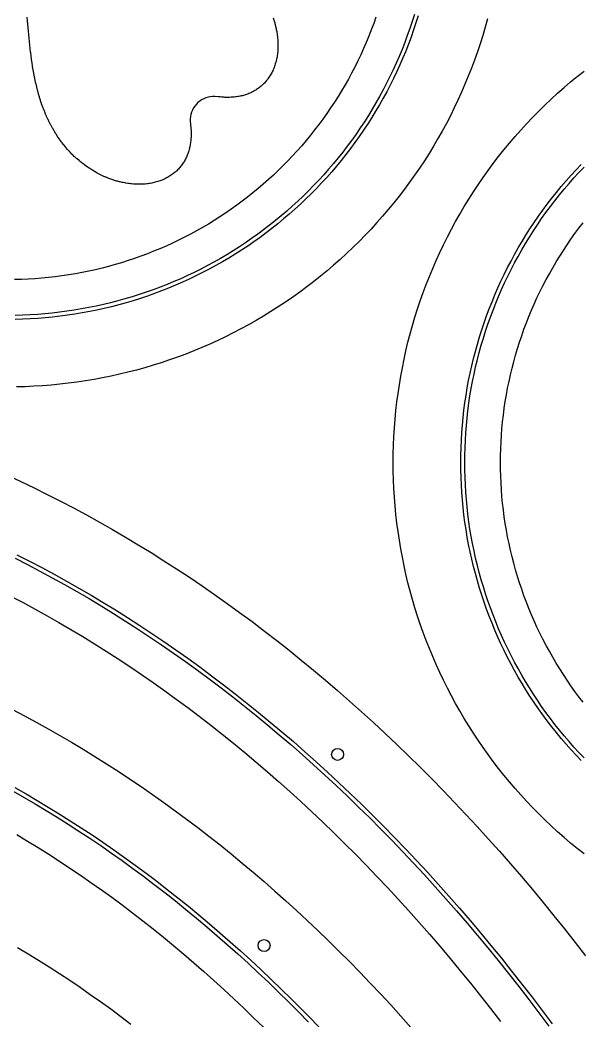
# Model space of a CAD drawing. Header units: metres. Extents: x 10 to 1210, y 10 to 2778.
# Drawn here: x 530.1 to 671, y 2258.5 to 2510.3 of the extents above; entities that cross this region are included whole.
import ezdxf

# ---------------------------------------------------------------- set-up
doc = ezdxf.new("R2010")
doc.units = ezdxf.units.M
for name, color, linetype in [('ACIKLIK', 5, 'Continuous'), ('ASKI_DELIK', 6, 'Continuous'), ('CAM_SABLON', 4, 'Continuous'), ('DIS_KENAR_V91_Z3', 1, 'Continuous'), ('LAMBA_T4_Z4', 3, 'Continuous')]:
    doc.layers.add(name, color=color, linetype=linetype)

msp = doc.modelspace()

# ---------------------------------------------------------------- linework, layer by layer
at = {"layer": 'ACIKLIK'}
for points in [[(619.66, 2511.09), (619.09, 2509.48), (618.49, 2507.88), (617.86, 2506.29), (617.21, 2504.71), (616.53, 2503.14), (615.82, 2501.58), (615.08, 2500.04), (614.32, 2498.51), (613.53, 2496.99), (612.71, 2495.49), (611.87, 2494), (611, 2492.53), (610.11, 2491.07), (609.19, 2489.63), (608.24, 2488.2), (607.28, 2486.79), (606.28, 2485.4), (605.27, 2484.02), (604.22, 2482.67), (603.16, 2481.33), (602.07, 2480.01), (600.96, 2478.71), (599.83, 2477.43), (598.67, 2476.16), (597.49, 2474.92), (596.3, 2473.7), (595.08, 2472.51), (593.84, 2471.33), (592.57, 2470.17), (591.29, 2469.04), (589.99, 2467.93), (588.67, 2466.84), (587.33, 2465.78), (585.98, 2464.73), (584.6, 2463.72), (583.21, 2462.72), (581.8, 2461.76), (580.37, 2460.81), (578.93, 2459.89), (577.47, 2459), (576, 2458.13), (574.51, 2457.29), (573.01, 2456.47), (571.49, 2455.68), (569.96, 2454.92), (568.42, 2454.18), (566.86, 2453.47), (565.29, 2452.79), (563.71, 2452.14), (562.12, 2451.51), (560.52, 2450.91), (558.91, 2450.34), (557.28, 2449.8), (555.65, 2449.28), (554.01, 2448.8), (552.36, 2448.34), (550.71, 2447.91), (549.04, 2447.51), (547.38, 2447.14), (545.7, 2446.8), (544.02, 2446.49), (542.33, 2446.21), (540.64, 2445.95), (538.94, 2445.73), (537.24, 2445.54), (535.54, 2445.37), (533.84, 2445.24), (532.13, 2445.14), (530.42, 2445.06), (528.71, 2445.02)], [(671.78, 2338.67), (670.73, 2340.02), (669.72, 2341.4), (668.72, 2342.79), (667.76, 2344.2), (666.81, 2345.63), (665.89, 2347.07), (665, 2348.53), (664.13, 2350), (663.29, 2351.49), (662.47, 2352.99), (661.68, 2354.51), (660.92, 2356.04), (660.18, 2357.58), (659.47, 2359.14), (658.79, 2360.71), (658.14, 2362.29), (657.51, 2363.88), (656.91, 2365.48), (656.34, 2367.09), (655.8, 2368.72), (655.28, 2370.35), (654.8, 2371.99), (654.34, 2373.64), (653.91, 2375.29), (653.51, 2376.96), (653.14, 2378.62), (652.8, 2380.3), (652.49, 2381.98), (652.21, 2383.67), (651.95, 2385.36), (651.73, 2387.06), (651.54, 2388.76), (651.37, 2390.46), (651.24, 2392.16), (651.14, 2393.87), (651.06, 2395.58), (651.02, 2397.29), (651, 2399), (651.02, 2400.71), (651.06, 2402.42), (651.14, 2404.13), (651.24, 2405.84), (651.37, 2407.54), (651.54, 2409.24), (651.73, 2410.94), (651.95, 2412.64), (652.21, 2414.33), (652.49, 2416.02), (652.8, 2417.7), (653.14, 2419.38), (653.51, 2421.04), (653.91, 2422.71), (654.34, 2424.36), (654.8, 2426.01), (655.28, 2427.65), (655.8, 2429.28), (656.34, 2430.91), (656.91, 2432.52), (657.51, 2434.12), (658.14, 2435.71), (658.79, 2437.29), (659.47, 2438.86), (660.18, 2440.42), (660.92, 2441.96), (661.68, 2443.49), (662.47, 2445.01), (663.29, 2446.51), (664.13, 2448), (665, 2449.47), (665.89, 2450.93), (666.81, 2452.37), (667.76, 2453.8), (668.72, 2455.21), (669.72, 2456.6), (670.73, 2457.98), (671.78, 2459.33)], [(527.84, 2365.32), (530.86, 2363.74), (533.87, 2362.12), (536.88, 2360.45), (539.87, 2358.75), (542.87, 2357), (545.85, 2355.22), (548.82, 2353.39), (551.79, 2351.53), (554.75, 2349.62), (557.7, 2347.67), (560.64, 2345.69), (563.57, 2343.66), (566.49, 2341.59), (569.41, 2339.49), (572.31, 2337.34), (575.2, 2335.15), (578.08, 2332.93), (580.95, 2330.66), (583.81, 2328.35), (586.66, 2326.01), (589.5, 2323.63), (592.32, 2321.2), (595.14, 2318.74), (597.94, 2316.24), (600.73, 2313.71), (603.5, 2311.13), (606.27, 2308.51), (609.02, 2305.86), (611.75, 2303.17), (614.47, 2300.44), (617.18, 2297.68), (619.88, 2294.87), (622.56, 2292.03), (625.22, 2289.16), (627.87, 2286.24), (630.5, 2283.29), (633.12, 2280.3), (635.73, 2277.28), (638.31, 2274.22), (640.88, 2271.13), (643.44, 2268), (645.97, 2264.83), (648.5, 2261.63), (651, 2258.39)], [(529.3, 2305.37), (531.99, 2303.76), (534.66, 2302.12), (537.33, 2300.44), (540, 2298.72), (542.65, 2296.97), (545.3, 2295.18), (547.93, 2293.36), (550.56, 2291.5), (553.19, 2289.6), (555.8, 2287.67), (558.4, 2285.7), (561, 2283.7), (563.58, 2281.66), (566.16, 2279.58), (568.72, 2277.47), (571.28, 2275.32), (573.82, 2273.14), (576.36, 2270.92), (578.88, 2268.67), (581.39, 2266.38), (583.9, 2264.06), (586.39, 2261.71), (588.86, 2259.31), (591.33, 2256.89)]]:
    msp.add_lwpolyline(points, dxfattribs=at)
at = {"layer": 'ASKI_DELIK'}
for centre in [(610, 2325.55), (591.5, 2277.47)]:
    msp.add_circle(centre, 1.5, dxfattribs=at)
at = {"layer": 'CAM_SABLON'}
for points in [[(629.32, 2511.72), (628.76, 2509.94), (628.17, 2508.16), (627.55, 2506.4), (626.89, 2504.65), (626.21, 2502.92), (625.49, 2501.19), (624.75, 2499.48), (623.97, 2497.78), (623.17, 2496.09), (622.34, 2494.42), (621.47, 2492.77), (620.58, 2491.13), (619.66, 2489.5), (618.72, 2487.89), (617.74, 2486.3), (616.74, 2484.72), (615.71, 2483.17), (614.65, 2481.63), (613.56, 2480.11), (612.45, 2478.61), (611.32, 2477.12), (610.15, 2475.66), (608.97, 2474.22), (607.75, 2472.8), (606.52, 2471.4), (605.25, 2470.03), (603.97, 2468.67), (602.66, 2467.34), (601.33, 2466.03), (599.97, 2464.75), (598.6, 2463.48), (597.2, 2462.25), (595.78, 2461.03), (594.34, 2459.85), (592.88, 2458.68), (591.39, 2457.55), (589.89, 2456.44), (588.37, 2455.35), (586.83, 2454.29), (585.28, 2453.26), (583.7, 2452.26), (582.11, 2451.28), (580.5, 2450.34), (578.87, 2449.42), (577.23, 2448.53), (575.58, 2447.66), (573.91, 2446.83), (572.22, 2446.03), (570.52, 2445.25), (568.81, 2444.51), (567.08, 2443.79), (565.35, 2443.11), (563.6, 2442.45), (561.84, 2441.83), (560.06, 2441.24), (558.28, 2440.68), (556.49, 2440.15), (554.69, 2439.65), (552.89, 2439.18), (551.07, 2438.74), (549.25, 2438.34), (547.42, 2437.97), (545.58, 2437.63), (543.74, 2437.32), (541.89, 2437.04), (540.04, 2436.8), (538.18, 2436.59), (536.33, 2436.41), (534.46, 2436.26), (532.6, 2436.15), (530.73, 2436.07), (528.87, 2436.02)], [(672.03, 2324.67), (670.75, 2326.03), (669.48, 2327.4), (668.25, 2328.8), (667.03, 2330.22), (665.85, 2331.66), (664.68, 2333.12), (663.55, 2334.61), (662.44, 2336.11), (661.35, 2337.63), (660.29, 2339.17), (659.26, 2340.72), (658.26, 2342.3), (657.28, 2343.89), (656.34, 2345.5), (655.42, 2347.13), (654.53, 2348.77), (653.66, 2350.42), (652.83, 2352.09), (652.03, 2353.78), (651.25, 2355.48), (650.51, 2357.19), (649.79, 2358.92), (649.11, 2360.65), (648.45, 2362.4), (647.83, 2364.16), (647.24, 2365.94), (646.68, 2367.72), (646.15, 2369.51), (645.65, 2371.31), (645.18, 2373.11), (644.74, 2374.93), (644.34, 2376.75), (643.97, 2378.58), (643.63, 2380.42), (643.32, 2382.26), (643.04, 2384.11), (642.8, 2385.96), (642.59, 2387.82), (642.41, 2389.67), (642.26, 2391.54), (642.15, 2393.4), (642.07, 2395.27), (642.02, 2397.13), (642, 2399), (642.02, 2400.87), (642.07, 2402.73), (642.15, 2404.6), (642.26, 2406.46), (642.41, 2408.33), (642.59, 2410.18), (642.8, 2412.04), (643.04, 2413.89), (643.32, 2415.74), (643.63, 2417.58), (643.97, 2419.42), (644.34, 2421.25), (644.74, 2423.07), (645.18, 2424.89), (645.65, 2426.69), (646.15, 2428.49), (646.68, 2430.28), (647.24, 2432.06), (647.83, 2433.84), (648.45, 2435.6), (649.11, 2437.35), (649.79, 2439.08), (650.51, 2440.81), (651.25, 2442.52), (652.03, 2444.22), (652.83, 2445.91), (653.66, 2447.58), (654.53, 2449.23), (655.42, 2450.87), (656.34, 2452.5), (657.28, 2454.11), (658.26, 2455.7), (659.26, 2457.28), (660.29, 2458.83), (661.35, 2460.37), (662.44, 2461.89), (663.55, 2463.39), (664.68, 2464.88), (665.85, 2466.34), (667.03, 2467.78), (668.25, 2469.2), (669.48, 2470.6), (670.75, 2471.97), (672.03, 2473.33)], [(528.85, 2374.91), (531.97, 2373.32), (535.08, 2371.69), (538.18, 2370.02), (541.28, 2368.3), (544.37, 2366.55), (547.44, 2364.75), (550.51, 2362.92), (553.57, 2361.04), (556.62, 2359.12), (559.67, 2357.16), (562.7, 2355.16), (565.72, 2353.12), (568.73, 2351.03), (571.73, 2348.91), (574.72, 2346.75), (577.7, 2344.55), (580.67, 2342.3), (583.62, 2340.02), (586.57, 2337.7), (589.5, 2335.33), (592.42, 2332.93), (595.32, 2330.49), (598.22, 2328.01), (601.1, 2325.49), (603.96, 2322.93), (606.82, 2320.33), (609.66, 2317.7), (612.48, 2315.02), (615.3, 2312.31), (618.09, 2309.56), (620.88, 2306.77), (623.64, 2303.94), (626.39, 2301.08), (629.13, 2298.18), (631.85, 2295.24), (634.56, 2292.27), (637.24, 2289.25), (639.92, 2286.21), (642.57, 2283.12), (645.21, 2280), (647.83, 2276.85), (650.44, 2273.66), (653.02, 2270.43), (655.59, 2267.17), (658.14, 2263.87), (660.67, 2260.54), (663.19, 2257.18)], [(528.32, 2316.32), (531.11, 2314.73), (533.88, 2313.11), (536.65, 2311.46), (539.41, 2309.76), (542.17, 2308.03), (544.91, 2306.26), (547.65, 2304.46), (550.38, 2302.61), (553.09, 2300.73), (555.8, 2298.82), (558.5, 2296.87), (561.19, 2294.88), (563.87, 2292.85), (566.54, 2290.79), (569.19, 2288.69), (571.84, 2286.56), (574.48, 2284.39), (577.1, 2282.18), (579.72, 2279.94), (582.32, 2277.67), (584.91, 2275.36), (587.49, 2273.01), (590.05, 2270.63), (592.6, 2268.21), (595.14, 2265.76), (597.67, 2263.28), (600.18, 2260.76), (602.69, 2258.2)]]:
    msp.add_lwpolyline(points, dxfattribs=at)
at = {"layer": 'DIS_KENAR_V91_Z3'}
for points in [[(593.78, 2510.85), (593.96, 2510.32), (594.02, 2510.13), (594.17, 2509.61), (594.23, 2509.42), (594.36, 2508.9), (594.41, 2508.71), (594.53, 2508.19), (594.57, 2507.99), (594.67, 2507.48), (594.71, 2507.28), (594.79, 2506.78), (594.82, 2506.57), (594.88, 2506.08), (594.9, 2505.87), (594.94, 2505.38), (594.96, 2505.17), (594.98, 2504.69), (594.99, 2504.47), (595, 2504.01), (595, 2503.79), (594.99, 2503.34), (594.98, 2503.11), (594.95, 2502.68), (594.93, 2502.44), (594.89, 2502.02), (594.86, 2501.78), (594.81, 2501.38), (594.77, 2501.14), (594.7, 2500.75), (594.65, 2500.51), (594.57, 2500.14), (594.5, 2499.89), (594.41, 2499.54), (594.33, 2499.28), (594.23, 2498.95), (594.14, 2498.69), (594.02, 2498.38), (593.92, 2498.12), (593.79, 2497.83), (593.67, 2497.57), (593.54, 2497.29), (593.41, 2497.03), (593.27, 2496.77), (593.12, 2496.52), (592.97, 2496.27), (592.81, 2496.02), (592.65, 2495.79), (592.48, 2495.55), (592.32, 2495.33), (592.13, 2495.09), (591.96, 2494.89), (591.75, 2494.66), (591.58, 2494.47), (591.36, 2494.25), (591.18, 2494.08), (590.95, 2493.87), (590.76, 2493.7), (590.52, 2493.5), (590.33, 2493.35), (590.08, 2493.16), (589.87, 2493.02), (589.62, 2492.85), (589.4, 2492.71), (589.15, 2492.56), (588.92, 2492.43), (588.66, 2492.29), (588.42, 2492.17), (588.15, 2492.04), (587.9, 2491.93), (587.64, 2491.82), (587.37, 2491.72), (587.11, 2491.63), (586.83, 2491.53), (586.58, 2491.45), (586.28, 2491.37), (586.03, 2491.3), (585.72, 2491.23), (585.48, 2491.17), (585.16, 2491.11), (584.91, 2491.07), (584.58, 2491.02), (584.34, 2490.99), (584, 2490.95), (583.77, 2490.92), (583.41, 2490.9), (583.19, 2490.89), (582.82, 2490.87), (582.61, 2490.87), (582.22, 2490.86), (582.02, 2490.87), (581.63, 2490.88), (581.43, 2490.89), (581.03, 2490.91), (580.85, 2490.93), (580.44, 2490.97), (580.26, 2490.99), (579.94, 2491.03), (579.13, 2491.1), (578.55, 2491.1), (577.97, 2491.04), (577.4, 2490.92), (576.85, 2490.75), (576.31, 2490.52), (575.79, 2490.25), (575.31, 2489.92), (574.86, 2489.55), (574.45, 2489.14), (574.08, 2488.69), (573.75, 2488.21), (573.48, 2487.69), (573.25, 2487.15), (573.08, 2486.6), (572.96, 2486.03), (572.9, 2485.45), (572.9, 2484.86), (572.97, 2484.11), (573.01, 2483.74), (573.03, 2483.56), (573.07, 2483.15), (573.09, 2482.97), (573.11, 2482.57), (573.12, 2482.37), (573.13, 2481.98), (573.14, 2481.78), (573.13, 2481.39), (573.13, 2481.18), (573.11, 2480.81), (573.1, 2480.59), (573.08, 2480.23), (573.05, 2480), (573.01, 2479.66), (572.98, 2479.42), (572.93, 2479.09), (572.89, 2478.84), (572.83, 2478.52), (572.77, 2478.28), (572.7, 2477.97), (572.63, 2477.72), (572.55, 2477.42), (572.47, 2477.17), (572.37, 2476.89), (572.28, 2476.63), (572.18, 2476.36), (572.07, 2476.1), (571.96, 2475.85), (571.83, 2475.58), (571.71, 2475.34), (571.57, 2475.08), (571.44, 2474.85), (571.29, 2474.6), (571.15, 2474.38), (570.98, 2474.13), (570.84, 2473.92), (570.65, 2473.67), (570.5, 2473.48), (570.3, 2473.24), (570.13, 2473.05), (569.92, 2472.82), (569.75, 2472.64), (569.53, 2472.42), (569.34, 2472.25), (569.11, 2472.04), (568.91, 2471.87), (568.67, 2471.68), (568.45, 2471.52), (568.21, 2471.35), (567.98, 2471.19), (567.73, 2471.03), (567.48, 2470.88), (567.23, 2470.73), (566.97, 2470.59), (566.71, 2470.46), (566.43, 2470.33), (566.17, 2470.21), (565.88, 2470.08), (565.62, 2469.98), (565.31, 2469.86), (565.05, 2469.77), (564.72, 2469.67), (564.46, 2469.59), (564.11, 2469.5), (563.86, 2469.43), (563.49, 2469.35), (563.25, 2469.3), (562.86, 2469.23), (562.62, 2469.19), (562.22, 2469.14), (561.98, 2469.11), (561.56, 2469.07), (561.32, 2469.05), (560.89, 2469.02), (560.66, 2469.01), (560.21, 2469), (559.99, 2469), (559.53, 2469.01), (559.31, 2469.02), (558.83, 2469.04), (558.62, 2469.06), (558.13, 2469.1), (557.92, 2469.12), (557.43, 2469.18), (557.22, 2469.21), (556.72, 2469.29), (556.52, 2469.33), (556.01, 2469.43), (555.81, 2469.47), (555.29, 2469.59), (555.1, 2469.64), (554.58, 2469.77), (554.39, 2469.83), (553.87, 2469.98), (553.68, 2470.04), (553.15, 2470.22), (552.97, 2470.28), (552.44, 2470.48), (552.27, 2470.55), (551.73, 2470.76), (551.56, 2470.83), (551.03, 2471.07), (550.87, 2471.15), (550.34, 2471.4), (550.17, 2471.48), (549.64, 2471.75), (549.48, 2471.84), (548.96, 2472.13), (548.8, 2472.22), (548.29, 2472.53), (548.13, 2472.62), (547.62, 2472.95), (547.47, 2473.05), (546.96, 2473.39), (546.82, 2473.49), (546.32, 2473.86), (546.18, 2473.96), (545.68, 2474.34), (545.54, 2474.45), (545.06, 2474.84), (544.93, 2474.96), (544.45, 2475.37), (544.32, 2475.48), (543.85, 2475.91), (543.73, 2476.03), (543.27, 2476.47), (543.15, 2476.6), (542.7, 2477.06), (542.59, 2477.18), (542.15, 2477.65), (542.04, 2477.78), (541.61, 2478.27), (541.5, 2478.4), (541.09, 2478.9), (540.99, 2479.03), (540.58, 2479.55), (540.48, 2479.69), (540.09, 2480.22), (540, 2480.35), (539.62, 2480.9), (539.53, 2481.03), (539.16, 2481.6), (539.08, 2481.73), (538.72, 2482.31), (538.64, 2482.44), (538.3, 2483.03), (538.23, 2483.16), (537.9, 2483.77), (537.83, 2483.9), (537.51, 2484.52), (537.44, 2484.65), (537.13, 2485.28), (537.07, 2485.41), (536.78, 2486.05), (536.72, 2486.18), (536.44, 2486.84), (536.39, 2486.96), (536.12, 2487.63), (536.07, 2487.75), (535.81, 2488.44), (535.77, 2488.55), (535.52, 2489.25), (535.48, 2489.36), (535.26, 2490.03), (535.23, 2490.13), (535, 2490.86), (534.97, 2490.97), (534.76, 2491.7), (534.73, 2491.8), (534.52, 2492.55), (534.5, 2492.65), (534.31, 2493.4), (534.28, 2493.5), (534.1, 2494.26), (534.08, 2494.35), (533.91, 2495.13), (533.89, 2495.21), (533.73, 2496), (533.71, 2496.08), (533.56, 2496.88), (533.55, 2496.95), (533.4, 2497.76), (533.39, 2497.83), (533.26, 2498.64), (533.25, 2498.71), (533.12, 2499.53), (533.11, 2499.59), (532.99, 2500.42), (532.98, 2500.47), (532.87, 2501.31), (532.86, 2501.36), (532.76, 2502.2), (532.75, 2502.24), (532.65, 2503.09), (532.65, 2503.13), (532.55, 2503.98), (532.55, 2504.02), (532.46, 2504.87), (532.46, 2504.91), (532.37, 2505.76), (532.37, 2505.79), (532.29, 2506.65), (532.29, 2506.68), (532.21, 2507.54), (532.21, 2507.56), (532.13, 2508.43), (532.13, 2508.44), (532.05, 2509.31), (532.05, 2509.32), (531.98, 2510.18), (531.91, 2511.06)], [(647.74, 2510.65), (647.16, 2508.55), (646.54, 2506.45), (645.88, 2504.37), (645.19, 2502.3), (644.46, 2500.25), (643.7, 2498.2), (642.9, 2496.17), (642.06, 2494.16), (641.19, 2492.16), (640.29, 2490.17), (639.35, 2488.2), (638.38, 2486.25), (637.37, 2484.32), (636.33, 2482.4), (635.25, 2480.5), (634.15, 2478.62), (633.01, 2476.76), (631.83, 2474.92), (630.63, 2473.1), (629.39, 2471.3), (628.13, 2469.53), (626.83, 2467.77), (625.5, 2466.04), (624.14, 2464.33), (622.76, 2462.65), (621.34, 2460.99), (619.89, 2459.36), (618.42, 2457.75), (616.92, 2456.17), (615.39, 2454.61), (613.83, 2453.08), (612.25, 2451.58), (610.64, 2450.11), (609.01, 2448.66), (607.35, 2447.24), (605.67, 2445.86), (603.96, 2444.5), (602.23, 2443.17), (600.47, 2441.87), (598.7, 2440.61), (596.9, 2439.37), (595.08, 2438.17), (593.24, 2436.99), (591.38, 2435.85), (589.5, 2434.75), (587.6, 2433.67), (585.68, 2432.63), (583.75, 2431.62), (581.8, 2430.65), (579.83, 2429.71), (577.84, 2428.81), (575.84, 2427.94), (573.83, 2427.1), (571.8, 2426.3), (569.75, 2425.54), (567.7, 2424.81), (565.63, 2424.12), (563.55, 2423.46), (561.45, 2422.84), (559.35, 2422.26), (557.24, 2421.71), (555.12, 2421.2), (552.99, 2420.73), (550.85, 2420.3), (548.71, 2419.9), (546.55, 2419.54), (544.4, 2419.22), (542.23, 2418.93), (540.07, 2418.68), (537.89, 2418.48), (535.72, 2418.3), (533.54, 2418.17), (531.36, 2418.08), (529.18, 2418.02)], [(672.04, 2300.5), (670.33, 2301.86), (668.65, 2303.24), (666.99, 2304.66), (665.36, 2306.11), (663.75, 2307.58), (662.17, 2309.08), (660.61, 2310.61), (659.08, 2312.17), (657.58, 2313.75), (656.11, 2315.36), (654.66, 2316.99), (653.24, 2318.65), (651.86, 2320.33), (650.5, 2322.04), (649.17, 2323.77), (647.87, 2325.53), (646.61, 2327.3), (645.37, 2329.1), (644.17, 2330.92), (642.99, 2332.76), (641.85, 2334.62), (640.75, 2336.5), (639.67, 2338.4), (638.63, 2340.32), (637.62, 2342.25), (636.65, 2344.2), (635.71, 2346.17), (634.81, 2348.16), (633.94, 2350.16), (633.1, 2352.17), (632.3, 2354.2), (631.54, 2356.25), (630.81, 2358.3), (630.12, 2360.37), (629.46, 2362.45), (628.84, 2364.55), (628.26, 2366.65), (627.71, 2368.76), (627.2, 2370.88), (626.73, 2373.01), (626.3, 2375.15), (625.9, 2377.29), (625.54, 2379.45), (625.22, 2381.6), (624.93, 2383.77), (624.68, 2385.93), (624.48, 2388.11), (624.3, 2390.28), (624.17, 2392.46), (624.08, 2394.64), (624.02, 2396.82), (624, 2399), (624.02, 2401.18), (624.08, 2403.36), (624.17, 2405.54), (624.3, 2407.72), (624.48, 2409.89), (624.68, 2412.07), (624.93, 2414.23), (625.22, 2416.4), (625.54, 2418.55), (625.9, 2420.71), (626.3, 2422.85), (626.73, 2424.99), (627.2, 2427.12), (627.71, 2429.24), (628.26, 2431.35), (628.84, 2433.45), (629.46, 2435.55), (630.12, 2437.63), (630.81, 2439.7), (631.54, 2441.75), (632.3, 2443.8), (633.1, 2445.83), (633.94, 2447.84), (634.81, 2449.84), (635.71, 2451.83), (636.65, 2453.8), (637.62, 2455.75), (638.63, 2457.68), (639.67, 2459.6), (640.75, 2461.5), (641.85, 2463.38), (642.99, 2465.24), (644.17, 2467.08), (645.37, 2468.9), (646.61, 2470.7), (647.87, 2472.47), (649.17, 2474.23), (650.5, 2475.96), (651.86, 2477.67), (653.24, 2479.35), (654.66, 2481.01), (656.11, 2482.64), (657.58, 2484.25), (659.08, 2485.83), (660.61, 2487.39), (662.17, 2488.92), (663.75, 2490.42), (665.36, 2491.89), (666.99, 2493.34), (668.65, 2494.76), (670.33, 2496.14), (672.04, 2497.5)], [(526.95, 2395.78), (530.28, 2394.23), (533.61, 2392.63), (536.92, 2390.99), (540.23, 2389.31), (543.52, 2387.58), (546.81, 2385.82), (550.08, 2384), (553.35, 2382.15), (556.6, 2380.25), (559.84, 2378.31), (563.07, 2376.33), (566.29, 2374.3), (569.5, 2372.24), (572.69, 2370.13), (575.88, 2367.98), (579.05, 2365.78), (582.2, 2363.55), (585.35, 2361.28), (588.48, 2358.96), (591.6, 2356.6), (594.7, 2354.21), (597.79, 2351.77), (600.86, 2349.29), (603.92, 2346.77), (606.97, 2344.21), (610, 2341.62), (613.02, 2338.98), (616.02, 2336.3), (619, 2333.58), (621.97, 2330.83), (624.92, 2328.03), (627.86, 2325.2), (630.77, 2322.33), (633.68, 2319.42), (636.56, 2316.48), (639.43, 2313.49), (642.28, 2310.47), (645.11, 2307.41), (647.93, 2304.31), (650.73, 2301.18), (653.5, 2298.01), (656.26, 2294.81), (659.01, 2291.56), (661.73, 2288.29), (664.43, 2284.97), (667.12, 2281.63), (669.78, 2278.24), (672.42, 2274.83)], [(528.18, 2336.83), (531.17, 2335.27), (534.15, 2333.66), (537.13, 2332.02), (540.09, 2330.33), (543.04, 2328.61), (545.98, 2326.85), (548.91, 2325.05), (551.84, 2323.21), (554.75, 2321.34), (557.65, 2319.43), (560.53, 2317.47), (563.41, 2315.48), (566.28, 2313.46), (569.13, 2311.39), (571.97, 2309.29), (574.8, 2307.15), (577.61, 2304.98), (580.42, 2302.76), (583.21, 2300.52), (585.99, 2298.23), (588.75, 2295.91), (591.5, 2293.55), (594.24, 2291.16), (596.96, 2288.73), (599.67, 2286.26), (602.36, 2283.76), (605.04, 2281.23), (607.7, 2278.66), (610.35, 2276.05), (612.99, 2273.41), (615.61, 2270.74), (618.21, 2268.03), (620.8, 2265.29), (623.37, 2262.51), (625.92, 2259.7), (628.46, 2256.86)], [(529.48, 2276.97), (532.12, 2275.39), (534.75, 2273.78), (537.38, 2272.13), (539.99, 2270.44), (542.6, 2268.72), (545.19, 2266.97), (547.77, 2265.18), (550.35, 2263.36), (552.91, 2261.51), (555.46, 2259.62), (558, 2257.7)]]:
    msp.add_lwpolyline(points, dxfattribs=at)
at = {"layer": 'LAMBA_T4_Z4'}
for points in [[(630.28, 2511.42), (629.71, 2509.63), (629.12, 2507.84), (628.49, 2506.06), (627.83, 2504.3), (627.14, 2502.54), (626.41, 2500.8), (625.66, 2499.07), (624.88, 2497.36), (624.07, 2495.66), (623.23, 2493.97), (622.36, 2492.3), (621.46, 2490.64), (620.53, 2489), (619.57, 2487.38), (618.59, 2485.77), (617.58, 2484.18), (616.54, 2482.61), (615.47, 2481.05), (614.37, 2479.52), (613.25, 2478), (612.1, 2476.51), (610.93, 2475.03), (609.73, 2473.58), (608.51, 2472.15), (607.26, 2470.73), (605.99, 2469.34), (604.69, 2467.98), (603.37, 2466.63), (602.02, 2465.31), (600.66, 2464.01), (599.27, 2462.74), (597.85, 2461.49), (596.42, 2460.27), (594.97, 2459.07), (593.49, 2457.9), (592, 2456.75), (590.48, 2455.63), (588.95, 2454.53), (587.39, 2453.46), (585.82, 2452.42), (584.23, 2451.41), (582.62, 2450.43), (581, 2449.47), (579.36, 2448.54), (577.7, 2447.64), (576.03, 2446.77), (574.34, 2445.93), (572.64, 2445.12), (570.93, 2444.34), (569.2, 2443.59), (567.46, 2442.86), (565.7, 2442.17), (563.94, 2441.51), (562.16, 2440.88), (560.37, 2440.29), (558.58, 2439.72), (556.77, 2439.18), (554.95, 2438.68), (553.13, 2438.21), (551.29, 2437.77), (549.45, 2437.36), (547.61, 2436.98), (545.75, 2436.64), (543.89, 2436.33), (542.03, 2436.05), (540.16, 2435.81), (538.29, 2435.59), (536.41, 2435.41), (534.53, 2435.26), (532.65, 2435.15), (530.77, 2435.07), (528.88, 2435.02)], [(671.31, 2323.98), (670.01, 2325.34), (668.74, 2326.73), (667.49, 2328.15), (666.27, 2329.58), (665.07, 2331.03), (663.9, 2332.51), (662.75, 2334), (661.63, 2335.52), (660.53, 2337.05), (659.46, 2338.61), (658.42, 2340.18), (657.41, 2341.77), (656.43, 2343.38), (655.47, 2345), (654.54, 2346.64), (653.64, 2348.3), (652.77, 2349.97), (651.93, 2351.66), (651.12, 2353.36), (650.34, 2355.07), (649.59, 2356.8), (648.86, 2358.54), (648.17, 2360.3), (647.51, 2362.06), (646.88, 2363.84), (646.29, 2365.63), (645.72, 2367.42), (645.18, 2369.23), (644.68, 2371.05), (644.21, 2372.87), (643.77, 2374.71), (643.36, 2376.55), (642.98, 2378.39), (642.64, 2380.25), (642.33, 2382.11), (642.05, 2383.97), (641.81, 2385.84), (641.59, 2387.71), (641.41, 2389.59), (641.26, 2391.47), (641.15, 2393.35), (641.07, 2395.23), (641.02, 2397.12), (641, 2399), (641.02, 2400.88), (641.07, 2402.77), (641.15, 2404.65), (641.26, 2406.53), (641.41, 2408.41), (641.59, 2410.29), (641.81, 2412.16), (642.05, 2414.03), (642.33, 2415.89), (642.64, 2417.75), (642.98, 2419.61), (643.36, 2421.45), (643.77, 2423.29), (644.21, 2425.13), (644.68, 2426.95), (645.18, 2428.77), (645.72, 2430.58), (646.29, 2432.37), (646.88, 2434.16), (647.51, 2435.94), (648.17, 2437.7), (648.86, 2439.46), (649.59, 2441.2), (650.34, 2442.93), (651.12, 2444.64), (651.93, 2446.34), (652.77, 2448.03), (653.64, 2449.7), (654.54, 2451.36), (655.47, 2453), (656.43, 2454.62), (657.41, 2456.23), (658.42, 2457.82), (659.46, 2459.39), (660.53, 2460.95), (661.63, 2462.48), (662.75, 2464), (663.9, 2465.49), (665.07, 2466.97), (666.27, 2468.42), (667.49, 2469.85), (668.74, 2471.27), (670.01, 2472.66), (671.31, 2474.02)], [(529.3, 2375.8), (532.43, 2374.21), (535.55, 2372.57), (538.66, 2370.89), (541.77, 2369.18), (544.86, 2367.42), (547.95, 2365.61), (551.03, 2363.77), (554.1, 2361.89), (557.16, 2359.96), (560.21, 2358), (563.25, 2355.99), (566.28, 2353.94), (569.3, 2351.85), (572.31, 2349.73), (575.31, 2347.56), (578.3, 2345.35), (581.27, 2343.1), (584.24, 2340.81), (587.19, 2338.48), (590.13, 2336.11), (593.06, 2333.7), (595.97, 2331.25), (598.87, 2328.76), (601.76, 2326.24), (604.63, 2323.67), (607.49, 2321.07), (610.34, 2318.43), (613.17, 2315.74), (615.99, 2313.02), (618.8, 2310.27), (621.59, 2307.47), (624.36, 2304.64), (627.12, 2301.77), (629.86, 2298.86), (632.59, 2295.92), (635.3, 2292.93), (637.99, 2289.92), (640.67, 2286.86), (643.33, 2283.77), (645.98, 2280.64), (648.6, 2277.48), (651.21, 2274.28), (653.8, 2271.05), (656.38, 2267.78), (658.93, 2264.48), (661.47, 2261.14), (663.99, 2257.77)], [(528.81, 2317.19), (531.6, 2315.6), (534.39, 2313.98), (537.17, 2312.31), (539.94, 2310.61), (542.7, 2308.87), (545.46, 2307.1), (548.2, 2305.29), (550.94, 2303.44), (553.67, 2301.55), (556.38, 2299.63), (559.09, 2297.67), (561.79, 2295.68), (564.48, 2293.65), (567.15, 2291.58), (569.82, 2289.47), (572.47, 2287.33), (575.12, 2285.16), (577.75, 2282.95), (580.37, 2280.7), (582.98, 2278.42), (585.58, 2276.1), (588.16, 2273.75), (590.73, 2271.36), (593.29, 2268.94), (595.84, 2266.48), (598.38, 2263.99), (600.9, 2261.46), (603.4, 2258.9), (605.9, 2256.31)]]:
    msp.add_lwpolyline(points, dxfattribs=at)

doc.saveas('drawing.dxf')
